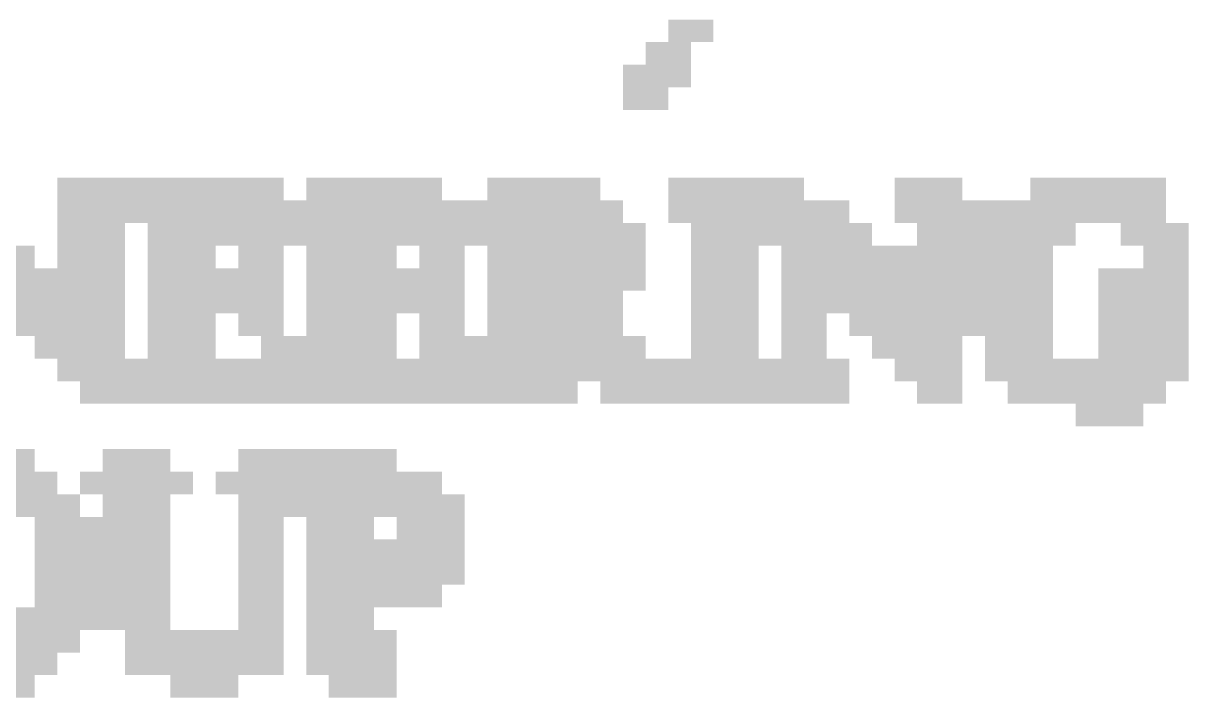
# Paper-space layout '03 Survey and Location' of a CAD drawing. Header units: millimetres. Extents: x 5 to 415, y 7 to 290.
# Drawn here: x 379.04 to 388.31, y 88.08 to 93.45 of the extents above; entities that cross this region are included whole.
import ezdxf

# ---------------------------------------------------------------- set-up
doc = ezdxf.new("R2010")
doc.units = ezdxf.units.MM
doc.layers.add('BRANDING', color=7, linetype='Continuous')

# ---------------------------------------------------------------- blocks, each defined once
blk = doc.blocks.new('SHEET_03')
at = {"layer": 'BRANDING'}
for points in [[(384.17, 93.48), (384.53, 93.48), (384.17, 93.3), (384.53, 93.3)], [(383.99, 93.3), (384.35, 93.3), (383.99, 93.12), (384.35, 93.12)], [(383.81, 93.12), (383.99, 93.12), (383.81, 92.94), (383.99, 92.94)], [(383.99, 93.12), (384.17, 93.12), (383.99, 92.94), (384.17, 92.94)], [(384.17, 93.12), (384.35, 93.12), (384.17, 92.94), (384.35, 92.94)], [(383.81, 92.94), (384.17, 92.94), (383.81, 92.76), (384.17, 92.76)], [(379.31, 92.22), (380.03, 92.22), (379.31, 92.04), (380.03, 92.04)], [(380.03, 92.22), (380.21, 92.22), (380.03, 92.04), (380.21, 92.04)], [(380.21, 92.22), (380.39, 92.22), (380.21, 92.04), (380.39, 92.04)], [(380.39, 92.22), (380.93, 92.22), (380.39, 92.04), (380.93, 92.04)], [(380.93, 92.22), (381.11, 92.22), (380.93, 92.04), (381.11, 92.04)], [(381.29, 92.22), (381.47, 92.22), (381.29, 92.04), (381.47, 92.04)], [(381.47, 92.22), (382.37, 92.22), (381.47, 92.04), (382.37, 92.04)], [(382.73, 92.22), (382.91, 92.22), (382.73, 92.04), (382.91, 92.04)], [(382.91, 92.22), (383.63, 92.22), (382.91, 92.04), (383.63, 92.04)], [(384.17, 92.22), (384.35, 92.22), (384.17, 92.04), (384.35, 92.04)], [(384.35, 92.22), (384.53, 92.22), (384.35, 92.04), (384.53, 92.04)], [(384.53, 92.22), (384.89, 92.22), (384.53, 92.04), (384.89, 92.04)], [(384.89, 92.22), (385.07, 92.22), (384.89, 92.04), (385.07, 92.04)], [(385.07, 92.22), (385.25, 92.22), (385.07, 92.04), (385.25, 92.04)], [(385.97, 92.22), (386.51, 92.22), (385.97, 92.04), (386.51, 92.04)], [(387.05, 92.22), (387.23, 92.22), (387.05, 92.04), (387.23, 92.04)], [(387.23, 92.22), (387.77, 92.22), (387.23, 92.04), (387.77, 92.04)], [(387.77, 92.22), (387.95, 92.22), (387.77, 92.04), (387.95, 92.04)], [(387.95, 92.22), (388.13, 92.22), (387.95, 92.04), (388.13, 92.04)], [(379.31, 92.04), (379.49, 92.04), (379.31, 91.86), (379.49, 91.86)], [(379.49, 92.04), (379.67, 92.04), (379.49, 91.86), (379.67, 91.86)], [(379.67, 92.04), (379.85, 92.04), (379.67, 91.86), (379.85, 91.86)], [(379.85, 92.04), (380.03, 92.04), (379.85, 91.86), (380.03, 91.86)], [(380.03, 92.04), (380.21, 92.04), (380.03, 91.86), (380.21, 91.86)], [(380.21, 92.04), (380.39, 92.04), (380.21, 91.86), (380.39, 91.86)], [(380.39, 92.04), (380.57, 92.04), (380.39, 91.86), (380.57, 91.86)], [(380.57, 92.04), (380.75, 92.04), (380.57, 91.86), (380.75, 91.86)], [(380.75, 92.04), (380.93, 92.04), (380.75, 91.86), (380.93, 91.86)], [(380.93, 92.04), (381.11, 92.04), (380.93, 91.86), (381.11, 91.86)], [(381.11, 92.04), (381.29, 92.04), (381.11, 91.86), (381.29, 91.86)], [(381.29, 92.04), (381.47, 92.04), (381.29, 91.86), (381.47, 91.86)], [(381.47, 92.04), (381.65, 92.04), (381.47, 91.86), (381.65, 91.86)], [(381.65, 92.04), (381.83, 92.04), (381.65, 91.86), (381.83, 91.86)], [(381.83, 92.04), (382.19, 92.04), (381.83, 91.86), (382.19, 91.86)], [(382.19, 92.04), (382.55, 92.04), (382.19, 91.86), (382.55, 91.86)], [(382.55, 92.04), (382.73, 92.04), (382.55, 91.86), (382.73, 91.86)], [(382.73, 92.04), (382.91, 92.04), (382.73, 91.86), (382.91, 91.86)], [(382.91, 92.04), (383.09, 92.04), (382.91, 91.86), (383.09, 91.86)], [(383.09, 92.04), (383.27, 92.04), (383.09, 91.86), (383.27, 91.86)], [(383.27, 92.04), (383.45, 92.04), (383.27, 91.86), (383.45, 91.86)], [(383.45, 92.04), (383.63, 92.04), (383.45, 91.86), (383.63, 91.86)], [(383.63, 92.04), (383.81, 92.04), (383.63, 91.86), (383.81, 91.86)], [(384.17, 92.04), (384.35, 92.04), (384.17, 91.86), (384.35, 91.86)], [(384.35, 92.04), (384.71, 92.04), (384.35, 91.86), (384.71, 91.86)], [(384.71, 92.04), (385.07, 92.04), (384.71, 91.86), (385.07, 91.86)], [(385.07, 92.04), (385.25, 92.04), (385.07, 91.86), (385.25, 91.86)], [(385.25, 92.04), (385.43, 92.04), (385.25, 91.86), (385.43, 91.86)], [(385.43, 92.04), (385.61, 92.04), (385.43, 91.86), (385.61, 91.86)], [(385.97, 92.04), (386.15, 92.04), (385.97, 91.86), (386.15, 91.86)], [(386.15, 92.04), (386.51, 92.04), (386.15, 91.86), (386.51, 91.86)], [(386.51, 92.04), (386.69, 92.04), (386.51, 91.86), (386.69, 91.86)], [(386.69, 92.04), (386.87, 92.04), (386.69, 91.86), (386.87, 91.86)], [(386.87, 92.04), (387.05, 92.04), (386.87, 91.86), (387.05, 91.86)], [(387.05, 92.04), (387.23, 92.04), (387.05, 91.86), (387.23, 91.86)], [(387.23, 92.04), (387.41, 92.04), (387.23, 91.86), (387.41, 91.86)], [(387.41, 92.04), (387.59, 92.04), (387.41, 91.86), (387.59, 91.86)], [(387.59, 92.04), (387.77, 92.04), (387.59, 91.86), (387.77, 91.86)], [(387.77, 92.04), (387.95, 92.04), (387.77, 91.86), (387.95, 91.86)], [(387.95, 92.04), (388.13, 92.04), (387.95, 91.86), (388.13, 91.86)], [(379.31, 91.86), (379.49, 91.86), (379.31, 91.68), (379.49, 91.68)], [(379.49, 91.86), (379.67, 91.86), (379.49, 91.68), (379.67, 91.68)], [(379.67, 91.86), (379.85, 91.86), (379.67, 91.68), (379.85, 91.68)], [(380.03, 91.86), (380.39, 91.86), (380.03, 91.68), (380.39, 91.68)], [(380.39, 91.86), (380.57, 91.86), (380.39, 91.68), (380.57, 91.68)], [(380.57, 91.86), (380.93, 91.86), (380.57, 91.68), (380.93, 91.68)], [(380.93, 91.86), (381.11, 91.86), (380.93, 91.68), (381.11, 91.68)], [(381.11, 91.86), (381.29, 91.86), (381.11, 91.68), (381.29, 91.68)], [(381.29, 91.86), (381.47, 91.86), (381.29, 91.68), (381.47, 91.68)], [(381.47, 91.86), (381.65, 91.86), (381.47, 91.68), (381.65, 91.68)], [(381.65, 91.86), (381.83, 91.86), (381.65, 91.68), (381.83, 91.68)], [(381.83, 91.86), (382.01, 91.86), (381.83, 91.68), (382.01, 91.68)], [(382.01, 91.86), (382.19, 91.86), (382.01, 91.68), (382.19, 91.68)], [(382.19, 91.86), (382.37, 91.86), (382.19, 91.68), (382.37, 91.68)], [(382.37, 91.86), (382.55, 91.86), (382.37, 91.68), (382.55, 91.68)], [(382.55, 91.86), (382.73, 91.86), (382.55, 91.68), (382.73, 91.68)], [(382.73, 91.86), (382.91, 91.86), (382.73, 91.68), (382.91, 91.68)], [(382.91, 91.86), (383.27, 91.86), (382.91, 91.68), (383.27, 91.68)], [(383.27, 91.86), (383.45, 91.86), (383.27, 91.68), (383.45, 91.68)], [(383.45, 91.86), (383.63, 91.86), (383.45, 91.68), (383.63, 91.68)], [(383.63, 91.86), (383.81, 91.86), (383.63, 91.68), (383.81, 91.68)], [(383.81, 91.86), (383.99, 91.86), (383.81, 91.68), (383.99, 91.68)], [(384.35, 91.86), (384.53, 91.86), (384.35, 91.68), (384.53, 91.68)], [(384.53, 91.86), (384.71, 91.86), (384.53, 91.68), (384.71, 91.68)], [(384.71, 91.86), (384.89, 91.86), (384.71, 91.68), (384.89, 91.68)], [(384.89, 91.86), (385.07, 91.86), (384.89, 91.68), (385.07, 91.68)], [(385.07, 91.86), (385.25, 91.86), (385.07, 91.68), (385.25, 91.68)], [(385.25, 91.86), (385.43, 91.86), (385.25, 91.68), (385.43, 91.68)], [(385.43, 91.86), (385.61, 91.86), (385.43, 91.68), (385.61, 91.68)], [(385.61, 91.86), (385.79, 91.86), (385.61, 91.68), (385.79, 91.68)], [(386.15, 91.86), (386.51, 91.86), (386.15, 91.68), (386.51, 91.68)], [(386.51, 91.86), (386.69, 91.86), (386.51, 91.68), (386.69, 91.68)], [(386.69, 91.86), (386.87, 91.86), (386.69, 91.68), (386.87, 91.68)], [(386.87, 91.86), (387.05, 91.86), (386.87, 91.68), (387.05, 91.68)], [(387.05, 91.86), (387.23, 91.86), (387.05, 91.68), (387.23, 91.68)], [(387.23, 91.86), (387.41, 91.86), (387.23, 91.68), (387.41, 91.68)], [(387.77, 91.86), (387.95, 91.86), (387.77, 91.68), (387.95, 91.68)], [(387.95, 91.86), (388.13, 91.86), (387.95, 91.68), (388.13, 91.68)], [(388.13, 91.86), (388.31, 91.86), (388.13, 91.68), (388.31, 91.68)], [(378.95, 91.68), (379.13, 91.68), (378.95, 91.5), (379.13, 91.5)], [(379.31, 91.68), (379.49, 91.68), (379.31, 91.5), (379.49, 91.5)], [(379.49, 91.68), (379.67, 91.68), (379.49, 91.5), (379.67, 91.5)], [(379.67, 91.68), (379.85, 91.68), (379.67, 91.5), (379.85, 91.5)], [(380.03, 91.68), (380.21, 91.68), (380.03, 91.5), (380.21, 91.5)], [(380.21, 91.68), (380.39, 91.68), (380.21, 91.5), (380.39, 91.5)], [(380.39, 91.68), (380.57, 91.68), (380.39, 91.5), (380.57, 91.5)], [(380.75, 91.68), (380.93, 91.68), (380.75, 91.5), (380.93, 91.5)], [(380.93, 91.68), (381.11, 91.68), (380.93, 91.5), (381.11, 91.5)], [(381.29, 91.68), (381.47, 91.68), (381.29, 91.5), (381.47, 91.5)], [(381.47, 91.68), (381.65, 91.68), (381.47, 91.5), (381.65, 91.5)], [(381.65, 91.68), (381.83, 91.68), (381.65, 91.5), (381.83, 91.5)], [(381.83, 91.68), (382.01, 91.68), (381.83, 91.5), (382.01, 91.5)], [(382.19, 91.68), (382.55, 91.68), (382.19, 91.5), (382.55, 91.5)], [(382.73, 91.68), (382.91, 91.68), (382.73, 91.5), (382.91, 91.5)], [(382.91, 91.68), (383.09, 91.68), (382.91, 91.5), (383.09, 91.5)], [(383.09, 91.68), (383.27, 91.68), (383.09, 91.5), (383.27, 91.5)], [(383.27, 91.68), (383.45, 91.68), (383.27, 91.5), (383.45, 91.5)], [(383.45, 91.68), (383.63, 91.68), (383.45, 91.5), (383.63, 91.5)], [(383.63, 91.68), (383.81, 91.68), (383.63, 91.5), (383.81, 91.5)], [(383.81, 91.68), (383.99, 91.68), (383.81, 91.5), (383.99, 91.5)], [(384.35, 91.68), (384.53, 91.68), (384.35, 91.5), (384.53, 91.5)], [(384.53, 91.68), (384.71, 91.68), (384.53, 91.5), (384.71, 91.5)], [(384.71, 91.68), (384.89, 91.68), (384.71, 91.5), (384.89, 91.5)], [(385.07, 91.68), (385.25, 91.68), (385.07, 91.5), (385.25, 91.5)], [(385.25, 91.68), (385.43, 91.68), (385.25, 91.5), (385.43, 91.5)], [(385.43, 91.68), (385.61, 91.68), (385.43, 91.5), (385.61, 91.5)], [(385.61, 91.68), (385.79, 91.68), (385.61, 91.5), (385.79, 91.5)], [(385.79, 91.68), (386.15, 91.68), (385.79, 91.5), (386.15, 91.5)], [(386.15, 91.68), (386.51, 91.68), (386.15, 91.5), (386.51, 91.5)], [(386.51, 91.68), (386.69, 91.68), (386.51, 91.5), (386.69, 91.5)], [(386.69, 91.68), (386.87, 91.68), (386.69, 91.5), (386.87, 91.5)], [(386.87, 91.68), (387.05, 91.68), (386.87, 91.5), (387.05, 91.5)], [(387.05, 91.68), (387.23, 91.68), (387.05, 91.5), (387.23, 91.5)], [(387.95, 91.68), (388.13, 91.68), (387.95, 91.5), (388.13, 91.5)], [(388.13, 91.68), (388.31, 91.68), (388.13, 91.5), (388.31, 91.5)], [(378.77, 91.5), (379.13, 91.5), (378.77, 91.32), (379.13, 91.32)], [(379.13, 91.5), (379.31, 91.5), (379.13, 91.32), (379.31, 91.32)], [(379.31, 91.5), (379.49, 91.5), (379.31, 91.32), (379.49, 91.32)], [(379.49, 91.5), (379.67, 91.5), (379.49, 91.32), (379.67, 91.32)], [(379.67, 91.5), (379.85, 91.5), (379.67, 91.32), (379.85, 91.32)], [(380.03, 91.5), (380.21, 91.5), (380.03, 91.32), (380.21, 91.32)], [(380.21, 91.5), (380.39, 91.5), (380.21, 91.32), (380.39, 91.32)], [(380.39, 91.5), (380.57, 91.5), (380.39, 91.32), (380.57, 91.32)], [(380.57, 91.5), (380.75, 91.5), (380.57, 91.32), (380.75, 91.32)], [(380.75, 91.5), (380.93, 91.5), (380.75, 91.32), (380.93, 91.32)], [(380.93, 91.5), (381.11, 91.5), (380.93, 91.32), (381.11, 91.32)], [(381.29, 91.5), (381.47, 91.5), (381.29, 91.32), (381.47, 91.32)], [(381.47, 91.5), (381.65, 91.5), (381.47, 91.32), (381.65, 91.32)], [(381.65, 91.5), (381.83, 91.5), (381.65, 91.32), (381.83, 91.32)], [(381.83, 91.5), (382.19, 91.5), (381.83, 91.32), (382.19, 91.32)], [(382.19, 91.5), (382.37, 91.5), (382.19, 91.32), (382.37, 91.32)], [(382.37, 91.5), (382.55, 91.5), (382.37, 91.32), (382.55, 91.32)], [(382.73, 91.5), (382.91, 91.5), (382.73, 91.32), (382.91, 91.32)], [(382.91, 91.5), (383.09, 91.5), (382.91, 91.32), (383.09, 91.32)], [(383.09, 91.5), (383.27, 91.5), (383.09, 91.32), (383.27, 91.32)], [(383.27, 91.5), (383.45, 91.5), (383.27, 91.32), (383.45, 91.32)], [(383.45, 91.5), (383.63, 91.5), (383.45, 91.32), (383.63, 91.32)], [(383.63, 91.5), (383.81, 91.5), (383.63, 91.32), (383.81, 91.32)], [(383.81, 91.5), (383.99, 91.5), (383.81, 91.32), (383.99, 91.32)], [(384.35, 91.5), (384.53, 91.5), (384.35, 91.32), (384.53, 91.32)], [(384.53, 91.5), (384.71, 91.5), (384.53, 91.32), (384.71, 91.32)], [(384.71, 91.5), (384.89, 91.5), (384.71, 91.32), (384.89, 91.32)], [(385.07, 91.5), (385.25, 91.5), (385.07, 91.32), (385.25, 91.32)], [(385.25, 91.5), (385.43, 91.5), (385.25, 91.32), (385.43, 91.32)], [(385.43, 91.5), (385.61, 91.5), (385.43, 91.32), (385.61, 91.32)], [(385.61, 91.5), (385.79, 91.5), (385.61, 91.32), (385.79, 91.32)], [(385.79, 91.5), (385.97, 91.5), (385.79, 91.32), (385.97, 91.32)], [(385.97, 91.5), (386.15, 91.5), (385.97, 91.32), (386.15, 91.32)], [(386.15, 91.5), (386.51, 91.5), (386.15, 91.32), (386.51, 91.32)], [(386.51, 91.5), (386.87, 91.5), (386.51, 91.32), (386.87, 91.32)], [(386.87, 91.5), (387.05, 91.5), (386.87, 91.32), (387.05, 91.32)], [(387.05, 91.5), (387.23, 91.5), (387.05, 91.32), (387.23, 91.32)], [(387.59, 91.5), (387.77, 91.5), (387.59, 91.32), (387.77, 91.32)], [(387.77, 91.5), (388.13, 91.5), (387.77, 91.32), (388.13, 91.32)], [(388.13, 91.5), (388.31, 91.5), (388.13, 91.32), (388.31, 91.32)], [(378.95, 91.32), (379.31, 91.32), (378.95, 91.14), (379.31, 91.14)], [(379.31, 91.32), (379.49, 91.32), (379.31, 91.14), (379.49, 91.14)], [(379.49, 91.32), (379.67, 91.32), (379.49, 91.14), (379.67, 91.14)], [(379.67, 91.32), (379.85, 91.32), (379.67, 91.14), (379.85, 91.14)], [(380.03, 91.32), (380.21, 91.32), (380.03, 91.14), (380.21, 91.14)], [(380.21, 91.32), (380.57, 91.32), (380.21, 91.14), (380.57, 91.14)], [(380.57, 91.32), (380.93, 91.32), (380.57, 91.14), (380.93, 91.14)], [(380.93, 91.32), (381.11, 91.32), (380.93, 91.14), (381.11, 91.14)], [(381.29, 91.32), (381.47, 91.32), (381.29, 91.14), (381.47, 91.14)], [(381.47, 91.32), (381.65, 91.32), (381.47, 91.14), (381.65, 91.14)], [(381.65, 91.32), (381.83, 91.32), (381.65, 91.14), (381.83, 91.14)], [(381.83, 91.32), (382.37, 91.32), (381.83, 91.14), (382.37, 91.14)], [(382.37, 91.32), (382.55, 91.32), (382.37, 91.14), (382.55, 91.14)], [(382.73, 91.32), (382.91, 91.32), (382.73, 91.14), (382.91, 91.14)], [(382.91, 91.32), (383.09, 91.32), (382.91, 91.14), (383.09, 91.14)], [(383.09, 91.32), (383.45, 91.32), (383.09, 91.14), (383.45, 91.14)], [(383.45, 91.32), (383.63, 91.32), (383.45, 91.14), (383.63, 91.14)], [(383.63, 91.32), (383.81, 91.32), (383.63, 91.14), (383.81, 91.14)], [(384.35, 91.32), (384.53, 91.32), (384.35, 91.14), (384.53, 91.14)], [(384.53, 91.32), (384.71, 91.32), (384.53, 91.14), (384.71, 91.14)], [(384.71, 91.32), (384.89, 91.32), (384.71, 91.14), (384.89, 91.14)], [(385.07, 91.32), (385.43, 91.32), (385.07, 91.14), (385.43, 91.14)], [(385.43, 91.32), (385.61, 91.32), (385.43, 91.14), (385.61, 91.14)], [(385.61, 91.32), (385.79, 91.32), (385.61, 91.14), (385.79, 91.14)], [(385.79, 91.32), (385.97, 91.32), (385.79, 91.14), (385.97, 91.14)], [(385.97, 91.32), (386.15, 91.32), (385.97, 91.14), (386.15, 91.14)], [(386.15, 91.32), (386.33, 91.32), (386.15, 91.14), (386.33, 91.14)], [(386.33, 91.32), (386.51, 91.32), (386.33, 91.14), (386.51, 91.14)], [(386.51, 91.32), (386.69, 91.32), (386.51, 91.14), (386.69, 91.14)], [(386.69, 91.32), (386.87, 91.32), (386.69, 91.14), (386.87, 91.14)], [(386.87, 91.32), (387.05, 91.32), (386.87, 91.14), (387.05, 91.14)], [(387.05, 91.32), (387.23, 91.32), (387.05, 91.14), (387.23, 91.14)], [(387.59, 91.32), (387.77, 91.32), (387.59, 91.14), (387.77, 91.14)], [(387.77, 91.32), (388.13, 91.32), (387.77, 91.14), (388.13, 91.14)], [(388.13, 91.32), (388.31, 91.32), (388.13, 91.14), (388.31, 91.14)], [(378.95, 91.14), (379.13, 91.14), (378.95, 90.96), (379.13, 90.96)], [(379.13, 91.14), (379.49, 91.14), (379.13, 90.96), (379.49, 90.96)], [(379.49, 91.14), (379.67, 91.14), (379.49, 90.96), (379.67, 90.96)], [(379.67, 91.14), (379.85, 91.14), (379.67, 90.96), (379.85, 90.96)], [(380.03, 91.14), (380.39, 91.14), (380.03, 90.96), (380.39, 90.96)], [(380.39, 91.14), (380.57, 91.14), (380.39, 90.96), (380.57, 90.96)], [(380.75, 91.14), (380.93, 91.14), (380.75, 90.96), (380.93, 90.96)], [(380.93, 91.14), (381.11, 91.14), (380.93, 90.96), (381.11, 90.96)], [(381.29, 91.14), (381.47, 91.14), (381.29, 90.96), (381.47, 90.96)], [(381.47, 91.14), (381.65, 91.14), (381.47, 90.96), (381.65, 90.96)], [(381.65, 91.14), (381.83, 91.14), (381.65, 90.96), (381.83, 90.96)], [(381.83, 91.14), (382.01, 91.14), (381.83, 90.96), (382.01, 90.96)], [(382.19, 91.14), (382.37, 91.14), (382.19, 90.96), (382.37, 90.96)], [(382.37, 91.14), (382.55, 91.14), (382.37, 90.96), (382.55, 90.96)], [(382.73, 91.14), (382.91, 91.14), (382.73, 90.96), (382.91, 90.96)], [(382.91, 91.14), (383.09, 91.14), (382.91, 90.96), (383.09, 90.96)], [(383.09, 91.14), (383.27, 91.14), (383.09, 90.96), (383.27, 90.96)], [(383.27, 91.14), (383.45, 91.14), (383.27, 90.96), (383.45, 90.96)], [(383.45, 91.14), (383.63, 91.14), (383.45, 90.96), (383.63, 90.96)], [(383.63, 91.14), (383.81, 91.14), (383.63, 90.96), (383.81, 90.96)], [(384.35, 91.14), (384.53, 91.14), (384.35, 90.96), (384.53, 90.96)], [(384.53, 91.14), (384.71, 91.14), (384.53, 90.96), (384.71, 90.96)], [(384.71, 91.14), (384.89, 91.14), (384.71, 90.96), (384.89, 90.96)], [(385.07, 91.14), (385.43, 91.14), (385.07, 90.96), (385.43, 90.96)], [(385.61, 91.14), (385.79, 91.14), (385.61, 90.96), (385.79, 90.96)], [(385.79, 91.14), (385.97, 91.14), (385.79, 90.96), (385.97, 90.96)], [(385.97, 91.14), (386.33, 91.14), (385.97, 90.96), (386.33, 90.96)], [(386.33, 91.14), (386.51, 91.14), (386.33, 90.96), (386.51, 90.96)], [(386.51, 91.14), (386.69, 91.14), (386.51, 90.96), (386.69, 90.96)], [(386.69, 91.14), (387.05, 91.14), (386.69, 90.96), (387.05, 90.96)], [(387.05, 91.14), (387.23, 91.14), (387.05, 90.96), (387.23, 90.96)], [(387.59, 91.14), (387.77, 91.14), (387.59, 90.96), (387.77, 90.96)], [(387.77, 91.14), (387.95, 91.14), (387.77, 90.96), (387.95, 90.96)], [(387.95, 91.14), (388.13, 91.14), (387.95, 90.96), (388.13, 90.96)], [(388.13, 91.14), (388.31, 91.14), (388.13, 90.96), (388.31, 90.96)], [(379.13, 90.96), (379.31, 90.96), (379.13, 90.78), (379.31, 90.78)], [(379.31, 90.96), (379.49, 90.96), (379.31, 90.78), (379.49, 90.78)], [(379.49, 90.96), (379.67, 90.96), (379.49, 90.78), (379.67, 90.78)], [(379.67, 90.96), (379.85, 90.96), (379.67, 90.78), (379.85, 90.78)], [(380.03, 90.96), (380.39, 90.96), (380.03, 90.78), (380.39, 90.78)], [(380.39, 90.96), (380.57, 90.96), (380.39, 90.78), (380.57, 90.78)], [(380.93, 90.96), (381.29, 90.96), (380.93, 90.78), (381.29, 90.78)], [(381.29, 90.96), (381.47, 90.96), (381.29, 90.78), (381.47, 90.78)], [(381.47, 90.96), (381.83, 90.96), (381.47, 90.78), (381.83, 90.78)], [(381.83, 90.96), (382.01, 90.96), (381.83, 90.78), (382.01, 90.78)], [(382.19, 90.96), (382.37, 90.96), (382.19, 90.78), (382.37, 90.78)], [(382.37, 90.96), (382.55, 90.96), (382.37, 90.78), (382.55, 90.78)], [(382.55, 90.96), (382.73, 90.96), (382.55, 90.78), (382.73, 90.78)], [(382.73, 90.96), (382.91, 90.96), (382.73, 90.78), (382.91, 90.78)], [(382.91, 90.96), (383.09, 90.96), (382.91, 90.78), (383.09, 90.78)], [(383.09, 90.96), (383.27, 90.96), (383.09, 90.78), (383.27, 90.78)], [(383.27, 90.96), (383.45, 90.96), (383.27, 90.78), (383.45, 90.78)], [(383.45, 90.96), (383.63, 90.96), (383.45, 90.78), (383.63, 90.78)], [(383.63, 90.96), (383.81, 90.96), (383.63, 90.78), (383.81, 90.78)], [(383.81, 90.96), (383.99, 90.96), (383.81, 90.78), (383.99, 90.78)], [(384.35, 90.96), (384.53, 90.96), (384.35, 90.78), (384.53, 90.78)], [(384.53, 90.96), (384.71, 90.96), (384.53, 90.78), (384.71, 90.78)], [(384.71, 90.96), (384.89, 90.96), (384.71, 90.78), (384.89, 90.78)], [(385.07, 90.96), (385.25, 90.96), (385.07, 90.78), (385.25, 90.78)], [(385.25, 90.96), (385.43, 90.96), (385.25, 90.78), (385.43, 90.78)], [(385.79, 90.96), (385.97, 90.96), (385.79, 90.78), (385.97, 90.78)], [(385.97, 90.96), (386.15, 90.96), (385.97, 90.78), (386.15, 90.78)], [(386.15, 90.96), (386.33, 90.96), (386.15, 90.78), (386.33, 90.78)], [(386.33, 90.96), (386.51, 90.96), (386.33, 90.78), (386.51, 90.78)], [(386.69, 90.96), (387.05, 90.96), (386.69, 90.78), (387.05, 90.78)], [(387.05, 90.96), (387.23, 90.96), (387.05, 90.78), (387.23, 90.78)], [(387.59, 90.96), (387.77, 90.96), (387.59, 90.78), (387.77, 90.78)], [(387.77, 90.96), (387.95, 90.96), (387.77, 90.78), (387.95, 90.78)], [(387.95, 90.96), (388.13, 90.96), (387.95, 90.78), (388.13, 90.78)], [(388.13, 90.96), (388.31, 90.96), (388.13, 90.78), (388.31, 90.78)], [(379.31, 90.78), (379.49, 90.78), (379.31, 90.6), (379.49, 90.6)], [(379.49, 90.78), (379.67, 90.78), (379.49, 90.6), (379.67, 90.6)], [(379.67, 90.78), (379.85, 90.78), (379.67, 90.6), (379.85, 90.6)], [(379.85, 90.78), (380.03, 90.78), (379.85, 90.6), (380.03, 90.6)], [(380.03, 90.78), (380.39, 90.78), (380.03, 90.6), (380.39, 90.6)], [(380.39, 90.78), (380.57, 90.78), (380.39, 90.6), (380.57, 90.6)], [(380.57, 90.78), (380.75, 90.78), (380.57, 90.6), (380.75, 90.6)], [(380.75, 90.78), (380.93, 90.78), (380.75, 90.6), (380.93, 90.6)], [(380.93, 90.78), (381.11, 90.78), (380.93, 90.6), (381.11, 90.6)], [(381.11, 90.78), (381.29, 90.78), (381.11, 90.6), (381.29, 90.6)], [(381.29, 90.78), (381.47, 90.78), (381.29, 90.6), (381.47, 90.6)], [(381.47, 90.78), (381.83, 90.78), (381.47, 90.6), (381.83, 90.6)], [(381.83, 90.78), (382.01, 90.78), (381.83, 90.6), (382.01, 90.6)], [(382.01, 90.78), (382.19, 90.78), (382.01, 90.6), (382.19, 90.6)], [(382.19, 90.78), (382.37, 90.78), (382.19, 90.6), (382.37, 90.6)], [(382.37, 90.78), (382.55, 90.78), (382.37, 90.6), (382.55, 90.6)], [(382.55, 90.78), (382.73, 90.78), (382.55, 90.6), (382.73, 90.6)], [(382.73, 90.78), (382.91, 90.78), (382.73, 90.6), (382.91, 90.6)], [(382.91, 90.78), (383.09, 90.78), (382.91, 90.6), (383.09, 90.6)], [(383.09, 90.78), (383.27, 90.78), (383.09, 90.6), (383.27, 90.6)], [(383.27, 90.78), (383.63, 90.78), (383.27, 90.6), (383.63, 90.6)], [(383.63, 90.78), (383.81, 90.78), (383.63, 90.6), (383.81, 90.6)], [(383.81, 90.78), (383.99, 90.78), (383.81, 90.6), (383.99, 90.6)], [(383.99, 90.78), (384.35, 90.78), (383.99, 90.6), (384.35, 90.6)], [(384.35, 90.78), (384.53, 90.78), (384.35, 90.6), (384.53, 90.6)], [(384.53, 90.78), (384.71, 90.78), (384.53, 90.6), (384.71, 90.6)], [(384.71, 90.78), (384.89, 90.78), (384.71, 90.6), (384.89, 90.6)], [(384.89, 90.78), (385.07, 90.78), (384.89, 90.6), (385.07, 90.6)], [(385.07, 90.78), (385.25, 90.78), (385.07, 90.6), (385.25, 90.6)], [(385.25, 90.78), (385.43, 90.78), (385.25, 90.6), (385.43, 90.6)], [(385.43, 90.78), (385.61, 90.78), (385.43, 90.6), (385.61, 90.6)], [(385.97, 90.78), (386.15, 90.78), (385.97, 90.6), (386.15, 90.6)], [(386.15, 90.78), (386.33, 90.78), (386.15, 90.6), (386.33, 90.6)], [(386.33, 90.78), (386.51, 90.78), (386.33, 90.6), (386.51, 90.6)], [(386.69, 90.78), (386.87, 90.78), (386.69, 90.6), (386.87, 90.6)], [(386.87, 90.78), (387.23, 90.78), (386.87, 90.6), (387.23, 90.6)], [(387.23, 90.78), (387.41, 90.78), (387.23, 90.6), (387.41, 90.6)], [(387.41, 90.78), (387.59, 90.78), (387.41, 90.6), (387.59, 90.6)], [(387.59, 90.78), (387.77, 90.78), (387.59, 90.6), (387.77, 90.6)], [(387.77, 90.78), (387.95, 90.78), (387.77, 90.6), (387.95, 90.6)], [(387.95, 90.78), (388.13, 90.78), (387.95, 90.6), (388.13, 90.6)], [(388.13, 90.78), (388.31, 90.78), (388.13, 90.6), (388.31, 90.6)], [(379.49, 90.6), (379.67, 90.6), (379.49, 90.42), (379.67, 90.42)], [(379.67, 90.6), (379.85, 90.6), (379.67, 90.42), (379.85, 90.42)], [(379.85, 90.6), (380.03, 90.6), (379.85, 90.42), (380.03, 90.42)], [(380.03, 90.6), (381.11, 90.6), (380.03, 90.42), (381.11, 90.42)], [(381.11, 90.6), (381.29, 90.6), (381.11, 90.42), (381.29, 90.42)], [(381.29, 90.6), (381.47, 90.6), (381.29, 90.42), (381.47, 90.42)], [(381.47, 90.6), (382.55, 90.6), (381.47, 90.42), (382.55, 90.42)], [(382.55, 90.6), (382.73, 90.6), (382.55, 90.42), (382.73, 90.42)], [(382.73, 90.6), (382.91, 90.6), (382.73, 90.42), (382.91, 90.42)], [(382.91, 90.6), (383.27, 90.6), (382.91, 90.42), (383.27, 90.42)], [(383.27, 90.6), (383.45, 90.6), (383.27, 90.42), (383.45, 90.42)], [(383.63, 90.6), (383.81, 90.6), (383.63, 90.42), (383.81, 90.42)], [(383.81, 90.6), (384.17, 90.6), (383.81, 90.42), (384.17, 90.42)], [(384.17, 90.6), (384.35, 90.6), (384.17, 90.42), (384.35, 90.42)], [(384.35, 90.6), (384.53, 90.6), (384.35, 90.42), (384.53, 90.42)], [(384.53, 90.6), (384.71, 90.6), (384.53, 90.42), (384.71, 90.42)], [(384.71, 90.6), (384.89, 90.6), (384.71, 90.42), (384.89, 90.42)], [(384.89, 90.6), (385.07, 90.6), (384.89, 90.42), (385.07, 90.42)], [(385.07, 90.6), (385.43, 90.6), (385.07, 90.42), (385.43, 90.42)], [(385.43, 90.6), (385.61, 90.6), (385.43, 90.42), (385.61, 90.42)], [(386.15, 90.6), (386.51, 90.6), (386.15, 90.42), (386.51, 90.42)], [(386.87, 90.6), (387.05, 90.6), (386.87, 90.42), (387.05, 90.42)], [(387.05, 90.6), (387.23, 90.6), (387.05, 90.42), (387.23, 90.42)], [(387.23, 90.6), (387.95, 90.6), (387.23, 90.42), (387.95, 90.42)], [(387.95, 90.6), (388.13, 90.6), (387.95, 90.42), (388.13, 90.42)], [(387.41, 90.42), (387.95, 90.42), (387.41, 90.24), (387.95, 90.24)], [(378.95, 90.06), (379.13, 90.06), (378.95, 89.88), (379.13, 89.88)], [(379.67, 90.06), (380.21, 90.06), (379.67, 89.88), (380.21, 89.88)], [(380.75, 90.06), (382.01, 90.06), (380.75, 89.88), (382.01, 89.88)], [(378.59, 89.88), (379.13, 89.88), (378.59, 89.7), (379.13, 89.7)], [(379.13, 89.88), (379.31, 89.88), (379.13, 89.7), (379.31, 89.7)], [(379.49, 89.88), (379.67, 89.88), (379.49, 89.7), (379.67, 89.7)], [(379.67, 89.88), (379.85, 89.88), (379.67, 89.7), (379.85, 89.7)], [(379.85, 89.88), (380.21, 89.88), (379.85, 89.7), (380.21, 89.7)], [(380.21, 89.88), (380.39, 89.88), (380.21, 89.7), (380.39, 89.7)], [(380.57, 89.88), (380.75, 89.88), (380.57, 89.7), (380.75, 89.7)], [(380.75, 89.88), (380.93, 89.88), (380.75, 89.7), (380.93, 89.7)], [(380.93, 89.88), (381.11, 89.88), (380.93, 89.7), (381.11, 89.7)], [(381.11, 89.88), (381.47, 89.88), (381.11, 89.7), (381.47, 89.7)], [(381.47, 89.88), (382.01, 89.88), (381.47, 89.7), (382.01, 89.7)], [(382.01, 89.88), (382.19, 89.88), (382.01, 89.7), (382.19, 89.7)], [(382.19, 89.88), (382.37, 89.88), (382.19, 89.7), (382.37, 89.7)], [(378.95, 89.7), (379.13, 89.7), (378.95, 89.52), (379.13, 89.52)], [(379.13, 89.7), (379.31, 89.7), (379.13, 89.52), (379.31, 89.52)], [(379.31, 89.7), (379.49, 89.7), (379.31, 89.52), (379.49, 89.52)], [(379.67, 89.7), (379.85, 89.7), (379.67, 89.52), (379.85, 89.52)], [(379.85, 89.7), (380.03, 89.7), (379.85, 89.52), (380.03, 89.52)], [(380.03, 89.7), (380.21, 89.7), (380.03, 89.52), (380.21, 89.52)], [(380.75, 89.7), (380.93, 89.7), (380.75, 89.52), (380.93, 89.52)], [(380.93, 89.7), (381.11, 89.7), (380.93, 89.52), (381.11, 89.52)], [(381.11, 89.7), (381.47, 89.7), (381.11, 89.52), (381.47, 89.52)], [(381.47, 89.7), (381.83, 89.7), (381.47, 89.52), (381.83, 89.52)], [(381.83, 89.7), (382.01, 89.7), (381.83, 89.52), (382.01, 89.52)], [(382.01, 89.7), (382.37, 89.7), (382.01, 89.52), (382.37, 89.52)], [(382.37, 89.7), (382.55, 89.7), (382.37, 89.52), (382.55, 89.52)], [(379.13, 89.52), (379.49, 89.52), (379.13, 89.34), (379.49, 89.34)], [(379.49, 89.52), (379.67, 89.52), (379.49, 89.34), (379.67, 89.34)], [(379.67, 89.52), (379.85, 89.52), (379.67, 89.34), (379.85, 89.34)], [(379.85, 89.52), (380.03, 89.52), (379.85, 89.34), (380.03, 89.34)], [(380.03, 89.52), (380.21, 89.52), (380.03, 89.34), (380.21, 89.34)], [(380.75, 89.52), (380.93, 89.52), (380.75, 89.34), (380.93, 89.34)], [(380.93, 89.52), (381.11, 89.52), (380.93, 89.34), (381.11, 89.34)], [(381.29, 89.52), (381.47, 89.52), (381.29, 89.34), (381.47, 89.34)], [(381.47, 89.52), (381.83, 89.52), (381.47, 89.34), (381.83, 89.34)], [(382.01, 89.52), (382.19, 89.52), (382.01, 89.34), (382.19, 89.34)], [(382.19, 89.52), (382.55, 89.52), (382.19, 89.34), (382.55, 89.34)], [(379.13, 89.34), (379.31, 89.34), (379.13, 89.16), (379.31, 89.16)], [(379.31, 89.34), (379.49, 89.34), (379.31, 89.16), (379.49, 89.16)], [(379.49, 89.34), (379.85, 89.34), (379.49, 89.16), (379.85, 89.16)], [(379.85, 89.34), (380.03, 89.34), (379.85, 89.16), (380.03, 89.16)], [(380.03, 89.34), (380.21, 89.34), (380.03, 89.16), (380.21, 89.16)], [(380.75, 89.34), (380.93, 89.34), (380.75, 89.16), (380.93, 89.16)], [(380.93, 89.34), (381.11, 89.34), (380.93, 89.16), (381.11, 89.16)], [(381.29, 89.34), (381.47, 89.34), (381.29, 89.16), (381.47, 89.16)], [(381.47, 89.34), (381.65, 89.34), (381.47, 89.16), (381.65, 89.16)], [(381.65, 89.34), (381.83, 89.34), (381.65, 89.16), (381.83, 89.16)], [(381.83, 89.34), (382.01, 89.34), (381.83, 89.16), (382.01, 89.16)], [(382.01, 89.34), (382.19, 89.34), (382.01, 89.16), (382.19, 89.16)], [(382.19, 89.34), (382.55, 89.34), (382.19, 89.16), (382.55, 89.16)], [(379.13, 89.16), (379.31, 89.16), (379.13, 88.98), (379.31, 88.98)], [(379.31, 89.16), (379.49, 89.16), (379.31, 88.98), (379.49, 88.98)], [(379.49, 89.16), (379.85, 89.16), (379.49, 88.98), (379.85, 88.98)], [(379.85, 89.16), (380.03, 89.16), (379.85, 88.98), (380.03, 88.98)], [(380.03, 89.16), (380.21, 89.16), (380.03, 88.98), (380.21, 88.98)], [(380.75, 89.16), (380.93, 89.16), (380.75, 88.98), (380.93, 88.98)], [(380.93, 89.16), (381.11, 89.16), (380.93, 88.98), (381.11, 88.98)], [(381.29, 89.16), (381.47, 89.16), (381.29, 88.98), (381.47, 88.98)], [(381.47, 89.16), (381.65, 89.16), (381.47, 88.98), (381.65, 88.98)], [(381.65, 89.16), (382.37, 89.16), (381.65, 88.98), (382.37, 88.98)], [(382.37, 89.16), (382.55, 89.16), (382.37, 88.98), (382.55, 88.98)], [(379.13, 88.98), (379.49, 88.98), (379.13, 88.8), (379.49, 88.8)], [(379.49, 88.98), (379.67, 88.98), (379.49, 88.8), (379.67, 88.8)], [(379.67, 88.98), (379.85, 88.98), (379.67, 88.8), (379.85, 88.8)], [(379.85, 88.98), (380.03, 88.98), (379.85, 88.8), (380.03, 88.8)], [(380.03, 88.98), (380.21, 88.98), (380.03, 88.8), (380.21, 88.8)], [(380.75, 88.98), (380.93, 88.98), (380.75, 88.8), (380.93, 88.8)], [(380.93, 88.98), (381.11, 88.98), (380.93, 88.8), (381.11, 88.8)], [(381.29, 88.98), (381.47, 88.98), (381.29, 88.8), (381.47, 88.8)], [(381.47, 88.98), (381.65, 88.98), (381.47, 88.8), (381.65, 88.8)], [(381.65, 88.98), (381.83, 88.98), (381.65, 88.8), (381.83, 88.8)], [(381.83, 88.98), (382.19, 88.98), (381.83, 88.8), (382.19, 88.8)], [(382.19, 88.98), (382.37, 88.98), (382.19, 88.8), (382.37, 88.8)], [(378.95, 88.8), (379.13, 88.8), (378.95, 88.62), (379.13, 88.62)], [(379.13, 88.8), (379.31, 88.8), (379.13, 88.62), (379.31, 88.62)], [(379.31, 88.8), (379.49, 88.8), (379.31, 88.62), (379.49, 88.62)], [(379.49, 88.8), (379.67, 88.8), (379.49, 88.62), (379.67, 88.62)], [(379.67, 88.8), (379.85, 88.8), (379.67, 88.62), (379.85, 88.62)], [(379.85, 88.8), (380.03, 88.8), (379.85, 88.62), (380.03, 88.62)], [(380.03, 88.8), (380.21, 88.8), (380.03, 88.62), (380.21, 88.62)], [(380.75, 88.8), (381.11, 88.8), (380.75, 88.62), (381.11, 88.62)], [(381.29, 88.8), (381.47, 88.8), (381.29, 88.62), (381.47, 88.62)], [(381.47, 88.8), (381.65, 88.8), (381.47, 88.62), (381.65, 88.62)], [(381.65, 88.8), (381.83, 88.8), (381.65, 88.62), (381.83, 88.62)], [(378.95, 88.62), (379.13, 88.62), (378.95, 88.44), (379.13, 88.44)], [(379.13, 88.62), (379.31, 88.62), (379.13, 88.44), (379.31, 88.44)], [(379.31, 88.62), (379.49, 88.62), (379.31, 88.44), (379.49, 88.44)], [(379.85, 88.62), (380.03, 88.62), (379.85, 88.44), (380.03, 88.44)], [(380.03, 88.62), (380.21, 88.62), (380.03, 88.44), (380.21, 88.44)], [(380.21, 88.62), (380.39, 88.62), (380.21, 88.44), (380.39, 88.44)], [(380.39, 88.62), (380.57, 88.62), (380.39, 88.44), (380.57, 88.44)], [(380.57, 88.62), (380.75, 88.62), (380.57, 88.44), (380.75, 88.44)], [(380.75, 88.62), (380.93, 88.62), (380.75, 88.44), (380.93, 88.44)], [(380.93, 88.62), (381.11, 88.62), (380.93, 88.44), (381.11, 88.44)], [(381.29, 88.62), (381.47, 88.62), (381.29, 88.44), (381.47, 88.44)], [(381.47, 88.62), (381.83, 88.62), (381.47, 88.44), (381.83, 88.44)], [(381.83, 88.62), (382.01, 88.62), (381.83, 88.44), (382.01, 88.44)], [(378.95, 88.44), (379.13, 88.44), (378.95, 88.26), (379.13, 88.26)], [(379.13, 88.44), (379.31, 88.44), (379.13, 88.26), (379.31, 88.26)], [(379.85, 88.44), (380.03, 88.44), (379.85, 88.26), (380.03, 88.26)], [(380.03, 88.44), (380.21, 88.44), (380.03, 88.26), (380.21, 88.26)], [(380.21, 88.44), (380.75, 88.44), (380.21, 88.26), (380.75, 88.26)], [(380.75, 88.44), (380.93, 88.44), (380.75, 88.26), (380.93, 88.26)], [(380.93, 88.44), (381.11, 88.44), (380.93, 88.26), (381.11, 88.26)], [(381.29, 88.44), (381.47, 88.44), (381.29, 88.26), (381.47, 88.26)], [(381.47, 88.44), (381.83, 88.44), (381.47, 88.26), (381.83, 88.26)], [(381.83, 88.44), (382.01, 88.44), (381.83, 88.26), (382.01, 88.26)], [(378.59, 88.26), (379.13, 88.26), (378.59, 88.08), (379.13, 88.08)], [(380.21, 88.26), (380.39, 88.26), (380.21, 88.08), (380.39, 88.08)], [(380.39, 88.26), (380.57, 88.26), (380.39, 88.08), (380.57, 88.08)], [(380.57, 88.26), (380.75, 88.26), (380.57, 88.08), (380.75, 88.08)], [(381.47, 88.26), (382.01, 88.26), (381.47, 88.08), (382.01, 88.08)]]:
    blk.add_solid(points, dxfattribs=at)

psp = doc.layouts.new('03 Survey and Location')

# ---------------------------------------------------------------- block references
psp.add_blockref('SHEET_03', (0, 0))

doc.saveas('drawing.dxf')
